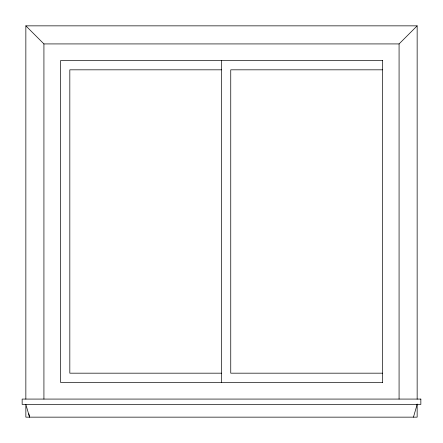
<?xml version="1.0" encoding="UTF-8"?>
<svg xmlns="http://www.w3.org/2000/svg" width="443" height="443" viewBox="0 0 443 443"><rect width="100%" height="100%" fill="white"/><g stroke="black" fill="none" stroke-linecap="round" stroke-linejoin="round"><path stroke-width="0.66" d="M413.452 417.151L417.151 404.415M25.849 399.077L25.849 25.849L43.923 43.923L399.077 43.923L417.151 25.849L417.151 399.176M25.849 25.849L417.151 25.849M382.686 60.569L60.569 60.569L60.569 382.431L382.686 382.431M221.5 69.822L69.822 69.822L69.822 373.178L221.5 373.178M382.431 69.822L230.748 69.822L230.748 373.178L382.431 373.178M28.861 413.801L29.548 417.151L25.849 404.415L25.849 417.151L417.151 417.151L417.151 404.016M399.077 43.923L399.077 399.077M382.431 60.569L382.431 382.431M221.5 60.569L221.5 382.431M43.923 43.923L43.923 399.077M420.85 399.077L22.15 399.077L22.15 404.415L420.85 404.415L420.85 399.077"/></g></svg>
